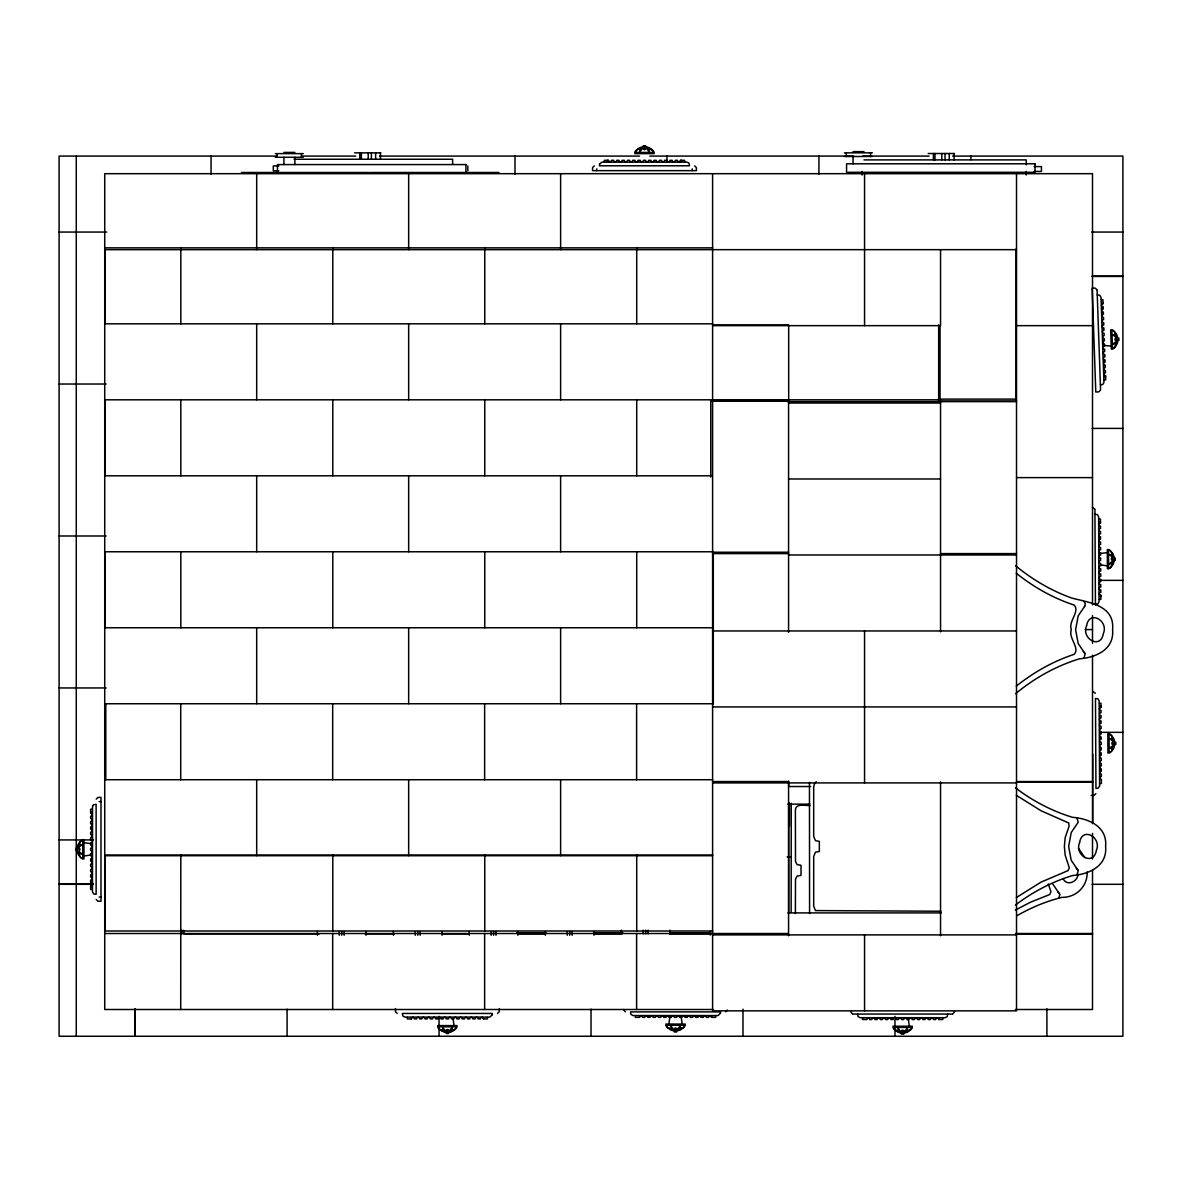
<?xml version="1.0" encoding="UTF-8"?>
<svg xmlns="http://www.w3.org/2000/svg" width="1182" height="1182" viewBox="0 0 1182 1182"><rect width="100%" height="100%" fill="white"/><g stroke="black" fill="none" stroke-linecap="round" stroke-linejoin="round"><path stroke-width="1.5" d="M1092.744 823.1L1092.744 754.352M607.4 161.077L607.43 160.324L607.4 161.402M791.26 803.213L791.142 912.401M1087.144 871.991C1087.706 886.308 1076.122 897.64 1061.938 897.345C1046.159 901.275 1031.029 907.599 1016.948 915.725M407.258 1017.392L407.258 1018.914L411.277 1018.914L411.72 1017.835M684.6 161.845L684.6 160.324L680.566 160.324L680.123 161.402M635.399 1015.855L635.399 1017.362L639.432 1017.362L639.876 1016.298M862.535 1017.998L862.535 1019.519L866.554 1019.519L867.012 1018.456M954.628 1011.615L952.825 1013.964M668.864 1024.055L669.825 1017.244M453.844 1029.788L452.159 1030.999L453.918 1029.492M1078.073 874.133C1077.659 881.669 1067.272 886.618 1063.165 878.876M1117.507 342.617L1117.33 343.164A10.786 9.131 -38.3 0 1 1115.897 345.838L1114.922 347.08A12.574 10.638 -73.7 0 1 1113.237 348.69A12.47 10.549 -73.7 0 0 1115.424 346.459M1100.501 390.075L1098.846 391.848L1095.788 392.04L1092.168 288.157L1095.226 288.127L1096.999 289.782M1113.769 562.514L1113.562 563.046A10.786 9.131 -36.6 0 1 1112.055 565.676L1111.05 566.887A12.574 10.638 -72 0 1 1109.322 568.453M1114.301 746.684L1114.109 747.231A10.786 9.131 -36.6 0 1 1112.587 749.861L1111.582 751.072A12.574 10.638 -72 0 1 1109.854 752.639A12.47 10.549 -72 0 0 1112.114 750.467M77.554 845.987L77.761 845.44A10.786 9.131 -36.3 0 1 79.283 842.825L80.302 841.614A12.574 10.638 -71.7 0 1 82.031 840.062A12.47 10.549 -71.7 0 0 79.77 842.219M1095.906 793.61L1094.192 795.338L1091.134 795.442M96.2 799.15L97.929 797.436L100.987 797.348L100.987 901.29L97.929 901.216L96.2 899.487M727.418 1010.093L725.689 1011.822M1115.099 345.912C1117.492 341.864 1114.803 346.873 1115.882 345.513M1112.099 749.314C1114.848 745.916 1110.637 752.535 1112.587 748.383M80.066 842.781L78.559 844.539L79.77 842.855M1084.529 606.469L1085.342 603.618L1084.101 601.83M1084.884 606.071L1078.206 615.792L1075.605 629.681L1078.191 643.569L1085.165 653.853L1084.101 657.561M637.364 149.449L636.758 149.966A12.574 10.638 -18.3 0 0 635.207 151.71A12.47 10.549 -18.3 0 1 637.364 149.449L637.97 148.962A10.786 9.131 -53.7 0 1 640.585 147.44L641.132 147.233M454.479 1029.788L455.085 1029.271A12.574 10.638 -18.3 0 0 456.636 1027.542A12.47 10.549 -18.3 0 1 454.479 1029.788L453.873 1030.276A10.786 9.131 -53.7 0 1 451.258 1031.812L450.711 1032.019M682.635 1028.251L683.24 1027.719A12.574 10.638 -18.3 0 0 684.792 1025.991A12.47 10.549 -18.3 0 1 682.635 1028.251L682.029 1028.739A10.786 9.131 -53.7 0 1 679.414 1030.261L678.867 1030.468M909.771 1030.409L910.362 1029.877A12.574 10.638 -18.3 0 0 911.913 1028.148A12.47 10.549 -18.3 0 1 909.771 1030.409L909.15 1030.896A10.786 9.131 -53.7 0 1 906.535 1032.418L906.003 1032.625M1101.993 304.143L1103.042 303.671L1102.909 299.637L1101.388 299.696M1016.239 686.195C1033.541 672.395 1053.103 661.255 1074.172 654.34C1080.363 647.943 1067.952 637.866 1071.335 629.666C1067.967 621.51 1080.348 611.434 1074.157 605.066C1053.103 598.166 1033.541 587.026 1016.239 573.226M1015.56 693.701C1034.413 678.158 1056.117 665.88 1079.55 658.802C1096.009 657.561 1114.419 649.391 1112.587 629.711C1114.877 605.302 1089.346 602.613 1071.956 598.122C1051.404 590.808 1032.374 579.579 1015.56 565.72M1099.393 523.596L1100.472 523.138L1100.442 519.12L1098.935 519.12M1099.925 707.782L1101.003 707.324L1100.989 703.29L1099.467 703.305M91.723 884.978L90.645 885.421L90.645 889.44L92.166 889.44M1016.313 897.581L1041.106 882.082L1068.1 870.602L1069.296 867.78L1065.174 855.177L1064.376 846.401L1065.174 837.624L1069.089 826.262L1068.764 823.012L1041.12 810.793L1016.313 795.309M1015.441 905.043C1032.61 892.026 1051.936 881.772 1072.576 875.537C1089.036 874.281 1107.445 866.125 1105.613 846.445C1107.46 826.779 1089.065 818.55 1072.591 817.323C1051.95 811.103 1032.61 800.864 1015.441 787.847M816.304 781.804L814.723 783.105L813.689 786.695L813.689 836.309L815.447 840.697L819.333 841.377L819.333 851.498L815.447 852.178L813.689 856.566L813.689 906.195L815.447 910.583L940.931 911.248M1077.127 874.296L1078.191 870.587L1071.217 860.304L1068.631 846.415L1071.232 832.512L1078.206 822.273L1077.127 818.565M1058.806 898.202L1059.885 894.493L1052.911 884.21M1015.368 910.081L1030.335 902.28L1049.779 894.508L1050.975 891.686L1048.271 884.003M594.31 165.879L592.581 167.593L592.507 170.651L696.449 170.651L696.361 167.593L694.647 165.879M497.548 1013.358L499.262 1011.644L499.351 1008.586M1100.501 553.531L1107.312 552.541M83.966 855.99L90.778 855.029M1104.801 376.822L1105.598 376.762L1104.52 376.836M1100.058 596.319L1100.856 596.275L1099.777 596.319M91.413 812.241L90.645 812.27L91.723 812.241M1097.265 294.968L1099.703 295.204L1101.003 297.273L1103.973 382.318L1102.821 384.475L1100.412 384.874M1104.18 379.88L1105.702 379.836L1105.569 375.802A1.522 1.522 0 0 1 1103.988 374.339A1.522 1.522 0 0 1 1105.451 372.773L1105.377 370.483A1.522 1.522 0 0 1 1103.811 369.02A1.522 1.522 0 0 1 1105.273 367.454L1105.2 365.179A1.522 1.522 0 0 1 1103.619 363.701A1.522 1.522 0 0 1 1105.081 362.135L1105.007 359.86A1.522 1.522 0 0 1 1103.441 358.397A1.522 1.522 0 0 1 1104.904 356.816L1104.815 354.541A1.522 1.522 0 0 1 1103.249 353.078A1.522 1.522 0 0 1 1104.712 351.512L1104.638 349.222A1.522 1.522 0 0 1 1103.057 347.759A1.522 1.522 0 0 1 1104.535 346.193L1104.446 343.918A1.522 1.522 0 0 1 1102.88 342.44A1.522 1.522 0 0 1 1104.343 340.874L1104.269 338.599A1.522 1.522 0 0 1 1102.688 337.136A1.522 1.522 0 0 1 1104.165 335.555L1104.077 333.28A1.522 1.522 0 0 1 1102.511 331.817A1.522 1.522 0 0 1 1103.973 330.236L1103.899 327.961A1.522 1.522 0 0 1 1102.318 326.498A1.522 1.522 0 0 1 1103.781 324.932L1103.707 322.642A1.522 1.522 0 0 1 1102.141 321.179A1.522 1.522 0 0 1 1103.604 319.613L1103.515 317.337A1.522 1.522 0 0 1 1101.949 315.875A1.522 1.522 0 0 1 1103.412 314.294L1103.338 312.018A1.522 1.522 0 0 1 1101.772 310.556A1.522 1.522 0 0 1 1103.234 308.975L1103.146 306.699A1.522 1.522 0 0 1 1101.58 305.237A1.522 1.522 0 0 1 1103.042 303.671M1094.946 514.273L1097.384 514.598L1098.61 516.697L1099.053 601.786L1097.856 603.899L1095.418 604.238M1099.349 599.363L1100.87 599.348L1100.841 595.329A1.522 1.522 0 0 1 1099.319 593.807A1.522 1.522 0 0 1 1100.826 592.285L1100.826 590.01A1.522 1.522 0 0 1 1099.29 588.488A1.522 1.522 0 0 1 1100.797 586.966L1100.797 584.691A1.522 1.522 0 0 1 1099.26 583.169A1.522 1.522 0 0 1 1100.782 581.647L1100.767 579.372A1.522 1.522 0 0 1 1099.23 577.85A1.522 1.522 0 0 1 1100.752 576.328L1100.737 574.053A1.522 1.522 0 0 1 1099.201 572.531A1.522 1.522 0 0 1 1100.723 571.009L1100.708 568.734A1.522 1.522 0 0 1 1099.186 567.212A1.522 1.522 0 0 1 1100.693 565.69L1100.678 563.415A1.522 1.522 0 0 1 1099.157 561.893A1.522 1.522 0 0 1 1100.664 560.371L1100.649 558.096A1.522 1.522 0 0 1 1099.127 556.574A1.522 1.522 0 0 1 1100.634 555.052L1100.619 552.777A1.522 1.522 0 0 1 1099.097 551.255A1.522 1.522 0 0 1 1100.605 549.733L1100.59 547.458A1.522 1.522 0 0 1 1099.068 545.936A1.522 1.522 0 0 1 1100.575 544.414L1100.575 542.139A1.522 1.522 0 0 1 1099.038 540.617A1.522 1.522 0 0 1 1100.545 539.095L1100.545 536.82A1.522 1.522 0 0 1 1099.009 535.313A1.522 1.522 0 0 1 1100.531 533.776L1100.516 531.501A1.522 1.522 0 0 1 1098.979 529.994A1.522 1.522 0 0 1 1100.501 528.457L1100.486 526.182A1.522 1.522 0 0 1 1098.965 524.675A1.522 1.522 0 0 1 1100.472 523.138M1099.925 706.348L1101.003 706.334M1099.881 783.548L1101.402 783.533L1101.388 779.499A1.522 1.522 0 0 1 1099.851 777.992A1.522 1.522 0 0 1 1101.358 776.471L1101.358 774.195A1.522 1.522 0 0 1 1099.821 772.673A1.522 1.522 0 0 1 1101.343 771.152L1101.329 768.876A1.522 1.522 0 0 1 1099.792 767.354A1.522 1.522 0 0 1 1101.314 765.833L1101.299 763.557A1.522 1.522 0 0 1 1099.762 762.035A1.522 1.522 0 0 1 1101.284 760.514L1101.269 758.238A1.522 1.522 0 0 1 1099.748 756.716A1.522 1.522 0 0 1 1101.255 755.195L1101.24 752.919A1.522 1.522 0 0 1 1099.718 751.397A1.522 1.522 0 0 1 1101.225 749.876L1101.21 747.6A1.522 1.522 0 0 1 1099.688 746.078A1.522 1.522 0 0 1 1101.196 744.557L1101.181 742.281A1.522 1.522 0 0 1 1099.659 740.759A1.522 1.522 0 0 1 1101.166 739.238L1101.151 736.962A1.522 1.522 0 0 1 1099.629 735.44A1.522 1.522 0 0 1 1101.136 733.919L1101.136 731.643A1.522 1.522 0 0 1 1099.6 730.121A1.522 1.522 0 0 1 1101.107 728.6L1101.107 726.324A1.522 1.522 0 0 1 1099.57 724.802A1.522 1.522 0 0 1 1101.092 723.281L1101.077 721.005A1.522 1.522 0 0 1 1099.541 719.483A1.522 1.522 0 0 1 1101.063 717.962L1101.048 715.686A1.522 1.522 0 0 1 1099.526 714.164A1.522 1.522 0 0 1 1101.033 712.643L1101.018 710.367A1.522 1.522 0 0 1 1099.496 708.845A1.522 1.522 0 0 1 1101.003 707.324M643.274 145.741L645.682 145.741M642.048 146.952L646.909 146.952M853.035 151.636L863.968 151.636M283.931 152.419L294.865 152.419M634.749 152.419L654.207 152.419M354.57 152.862L380.826 152.862M844.421 152.847L872.39 152.847M275.317 153.63L303.286 153.63M634.749 153.63L654.207 153.63M928.195 153.512L954.435 153.512M276.913 156.083L59.1 156.083L59.1 1036.259L1122.9 1036.259L1122.9 156.083L952.515 156.083M302.607 156.083L355.708 156.083M379.511 156.083L639.506 156.083M649.79 156.083L853.714 156.083M862.624 156.083L929.082 156.083M844.421 156.497L872.39 156.497M275.317 157.28L303.286 157.28M294.037 159.245L452.632 159.245L452.632 164.254M863.968 159.895L1026.242 159.895L1026.242 164.919M680.566 160.324A1.522 1.522 0 0 1 679.044 161.845A1.522 1.522 0 0 1 677.522 160.324L675.247 160.324A1.522 1.522 0 0 1 673.725 161.845A1.522 1.522 0 0 1 672.203 160.324L669.928 160.324A1.522 1.522 0 0 1 668.406 161.845A1.522 1.522 0 0 1 666.884 160.324L664.609 160.324A1.522 1.522 0 0 1 663.087 161.845A1.522 1.522 0 0 1 661.565 160.324L659.29 160.324A1.522 1.522 0 0 1 657.768 161.845A1.522 1.522 0 0 1 656.246 160.324L653.971 160.324A1.522 1.522 0 0 1 652.449 161.845A1.522 1.522 0 0 1 650.927 160.324L648.652 160.324A1.522 1.522 0 0 1 647.13 161.845A1.522 1.522 0 0 1 645.608 160.324L643.333 160.324A1.522 1.522 0 0 1 641.811 161.845A1.522 1.522 0 0 1 640.289 160.324L638.014 160.324A1.522 1.522 0 0 1 636.492 161.845A1.522 1.522 0 0 1 634.97 160.324L632.695 160.324A1.522 1.522 0 0 1 631.173 161.845A1.522 1.522 0 0 1 629.651 160.324L627.376 160.324A1.522 1.522 0 0 1 625.854 161.845A1.522 1.522 0 0 1 624.332 160.324L622.057 160.324A1.522 1.522 0 0 1 620.535 161.845A1.522 1.522 0 0 1 619.028 160.324L616.738 160.324A1.522 1.522 0 0 1 615.216 161.845A1.522 1.522 0 0 1 613.709 160.324L611.419 160.324A1.522 1.522 0 0 1 609.897 161.845A1.522 1.522 0 0 1 608.39 160.324L604.357 160.324L604.357 161.845M278.819 165.938L273.308 165.938L273.308 170.799L278.819 170.799M1034.102 166.588L1041.445 166.588L1041.445 171.449L1034.102 171.449M241.453 172.483L369.434 172.483M370.897 172.483L498.878 172.483M59.1 232.056L106.705 232.056M1091.74 232.056L1122.9 232.056M712.702 247.851L104.843 247.851L104.843 323.824M104.725 249.668L1016.52 249.668M1092.138 276.13L1122.9 276.13M1092.138 276.44L1122.9 276.44M104.725 323.824L712.702 323.824M712.702 324.902L788.689 324.902L788.689 400.875L712.702 400.875M712.598 325.656L940.547 325.656L940.547 249.668M1016.52 325.656L1092.508 325.656M59.1 384.032L106.144 384.032M104.725 399.812L940.65 399.812M712.598 400.27L788.571 400.27L788.571 632.326M786.739 401.023L710.766 401.023L710.766 477.011M940.547 401.023L1016.52 401.023M787.655 401.629L1016.52 401.629M788.571 403.003L940.547 403.003M1092.138 428.401L1122.9 428.401M104.725 475.799L710.899 475.799M1016.52 477.617L1092.508 477.617M788.571 478.976L940.547 478.976M59.1 535.993L106.144 535.993M104.725 551.772L712.702 551.772M712.598 552.23L788.571 552.23M712.598 553.604L788.571 553.604M940.547 553.604L1016.52 553.604M788.571 554.964L1016.52 554.964M1099.378 580.362L1122.9 580.362M104.725 627.76L712.702 627.76M1085.268 629.578L1092.508 629.578M712.598 630.952L1016.52 630.952M59.1 687.954L106.144 687.954M104.725 703.748L712.598 703.748M712.598 706.925L1016.52 706.925M1101.196 732.338L1122.9 732.338M104.725 779.721L712.598 779.721M712.598 781.553L788.571 781.553L788.571 935.789M1016.52 781.553L1092.508 781.553M1016.52 782.159L1092.508 782.159M712.598 782.912L1016.52 782.912M810.66 786.532L788.689 786.532L788.689 781.095M99.155 801.603L100.987 801.603M787.862 804.144L809.788 804.144M809.98 805.533C805.297 805.828 795.191 802.8 795.383 810.601L795.501 861.53L797.141 864.603L801.012 865.283L801.012 875.404L797.141 876.084L795.501 879.157L795.383 913.553M92.166 809.212L90.645 809.212L90.645 813.231A1.522 1.522 0 0 1 92.166 814.753A1.522 1.522 0 0 1 90.645 816.274L90.645 818.55A1.522 1.522 0 0 1 92.166 820.072A1.522 1.522 0 0 1 90.645 821.593L90.645 823.869A1.522 1.522 0 0 1 92.166 825.391A1.522 1.522 0 0 1 90.645 826.912L90.645 829.188A1.522 1.522 0 0 1 92.166 830.71A1.522 1.522 0 0 1 90.645 832.231L90.645 834.507A1.522 1.522 0 0 1 92.166 836.029A1.522 1.522 0 0 1 90.645 837.55L90.645 839.826A1.522 1.522 0 0 1 92.166 841.348A1.522 1.522 0 0 1 90.645 842.869L90.645 845.145A1.522 1.522 0 0 1 92.166 846.667A1.522 1.522 0 0 1 90.645 848.188L90.645 850.464A1.522 1.522 0 0 1 92.166 851.986A1.522 1.522 0 0 1 90.645 853.507L90.645 855.783A1.522 1.522 0 0 1 92.166 857.305A1.522 1.522 0 0 1 90.645 858.826L90.645 861.102A1.522 1.522 0 0 1 92.166 862.624A1.522 1.522 0 0 1 90.645 864.145L90.645 866.421A1.522 1.522 0 0 1 92.166 867.943A1.522 1.522 0 0 1 90.645 869.464L90.645 871.74A1.522 1.522 0 0 1 92.166 873.262A1.522 1.522 0 0 1 90.645 874.783L90.645 877.059A1.522 1.522 0 0 1 92.166 878.581A1.522 1.522 0 0 1 90.645 880.102L90.645 882.378A1.522 1.522 0 0 1 92.166 883.9A1.522 1.522 0 0 1 90.645 885.421M59.1 839.929L93.467 839.929M712.702 855.014L104.843 855.014L104.843 931.002L712.702 931.002M104.725 855.709L712.598 855.709M787.182 856.773L790.802 856.773M787.64 856.861L791.305 856.861M59.1 884.003L93.467 884.003M59.1 884.299L93.467 884.299M1092.138 884.299L1122.9 884.299M91.723 886.411L90.645 886.411L91.442 886.411M99.155 897.035L100.987 897.035M787.921 912.903L941.374 912.903M516.667 932.834L545.951 932.834M593.556 932.834L622.855 932.834M670.46 932.834L710.737 932.834M104.725 933.514L788.571 933.514M1015.604 933.514L1092.508 933.514M319.273 933.913L183.786 933.913L183.786 930.293M365.046 933.913L394.345 933.913M441.95 933.913L469.402 933.913M517.598 933.913L545.065 933.913M594.502 933.913L621.968 933.913M669.573 933.913L711.682 933.913M1016.52 934.12L1092.508 934.12M712.598 934.888L1016.52 934.888M713.5 1009.502L104.725 1009.502L104.725 173.68L1092.508 173.68L1092.508 604.859M1015.412 1009.502L1092.508 1009.502L1092.508 870.041M853.108 1014.053L952.19 1014.053M639.432 1017.362A1.522 1.522 0 0 1 640.954 1015.855A1.522 1.522 0 0 1 642.476 1017.362L644.751 1017.362A1.522 1.522 0 0 1 646.273 1015.855A1.522 1.522 0 0 1 647.795 1017.362L650.07 1017.362A1.522 1.522 0 0 1 651.592 1015.855A1.522 1.522 0 0 1 653.114 1017.362L655.389 1017.362A1.522 1.522 0 0 1 656.911 1015.855A1.522 1.522 0 0 1 658.433 1017.362L660.708 1017.362A1.522 1.522 0 0 1 662.23 1015.855A1.522 1.522 0 0 1 663.752 1017.362L666.027 1017.362A1.522 1.522 0 0 1 667.549 1015.855A1.522 1.522 0 0 1 669.071 1017.362L671.346 1017.362A1.522 1.522 0 0 1 672.868 1015.855A1.522 1.522 0 0 1 674.39 1017.362L676.665 1017.362A1.522 1.522 0 0 1 678.187 1015.855A1.522 1.522 0 0 1 679.709 1017.362L681.984 1017.362A1.522 1.522 0 0 1 683.506 1015.855A1.522 1.522 0 0 1 685.028 1017.362L687.303 1017.362A1.522 1.522 0 0 1 688.825 1015.855A1.522 1.522 0 0 1 690.347 1017.362L692.622 1017.362A1.522 1.522 0 0 1 694.144 1015.855A1.522 1.522 0 0 1 695.666 1017.362L697.941 1017.362A1.522 1.522 0 0 1 699.463 1015.855A1.522 1.522 0 0 1 700.985 1017.362L703.26 1017.362A1.522 1.522 0 0 1 704.782 1015.855A1.522 1.522 0 0 1 706.304 1017.362L708.579 1017.362A1.522 1.522 0 0 1 710.101 1015.855A1.522 1.522 0 0 1 711.608 1017.362L715.642 1017.362L715.642 1015.855M411.277 1018.914A1.522 1.522 0 0 1 412.799 1017.392A1.522 1.522 0 0 1 414.321 1018.914L416.596 1018.914A1.522 1.522 0 0 1 418.118 1017.392A1.522 1.522 0 0 1 419.64 1018.914L421.915 1018.914A1.522 1.522 0 0 1 423.437 1017.392A1.522 1.522 0 0 1 424.959 1018.914L427.234 1018.914A1.522 1.522 0 0 1 428.756 1017.392A1.522 1.522 0 0 1 430.278 1018.914L432.553 1018.914A1.522 1.522 0 0 1 434.075 1017.392A1.522 1.522 0 0 1 435.597 1018.914L437.872 1018.914A1.522 1.522 0 0 1 439.394 1017.392A1.522 1.522 0 0 1 440.916 1018.914L443.191 1018.914A1.522 1.522 0 0 1 444.713 1017.392A1.522 1.522 0 0 1 446.235 1018.914L448.51 1018.914A1.522 1.522 0 0 1 450.032 1017.392A1.522 1.522 0 0 1 451.554 1018.914L453.829 1018.914A1.522 1.522 0 0 1 455.351 1017.392A1.522 1.522 0 0 1 456.873 1018.914L459.148 1018.914A1.522 1.522 0 0 1 460.67 1017.392A1.522 1.522 0 0 1 462.192 1018.914L464.467 1018.914A1.522 1.522 0 0 1 465.989 1017.392A1.522 1.522 0 0 1 467.511 1018.914L469.786 1018.914A1.522 1.522 0 0 1 471.308 1017.392A1.522 1.522 0 0 1 472.83 1018.914L475.105 1018.914A1.522 1.522 0 0 1 476.627 1017.392A1.522 1.522 0 0 1 478.149 1018.914L480.424 1018.914A1.522 1.522 0 0 1 481.946 1017.392A1.522 1.522 0 0 1 483.468 1018.914L487.486 1018.914L487.486 1017.392M866.554 1019.519A1.522 1.522 0 0 1 868.076 1017.998A1.522 1.522 0 0 1 869.597 1019.519L871.873 1019.519A1.522 1.522 0 0 1 873.395 1017.998A1.522 1.522 0 0 1 874.916 1019.519L877.192 1019.519A1.522 1.522 0 0 1 878.714 1017.998A1.522 1.522 0 0 1 880.235 1019.519L882.511 1019.519A1.522 1.522 0 0 1 884.033 1017.998A1.522 1.522 0 0 1 885.554 1019.519L887.83 1019.519A1.522 1.522 0 0 1 889.352 1017.998A1.522 1.522 0 0 1 890.873 1019.519L893.149 1019.519A1.522 1.522 0 0 1 894.671 1017.998A1.522 1.522 0 0 1 896.192 1019.519L898.468 1019.519A1.522 1.522 0 0 1 899.99 1017.998A1.522 1.522 0 0 1 901.511 1019.519L903.787 1019.519A1.522 1.522 0 0 1 905.309 1017.998A1.522 1.522 0 0 1 906.83 1019.519L909.106 1019.519A1.522 1.522 0 0 1 910.628 1017.998A1.522 1.522 0 0 1 912.149 1019.519L914.425 1019.519A1.522 1.522 0 0 1 915.947 1017.998A1.522 1.522 0 0 1 917.468 1019.519L919.744 1019.519A1.522 1.522 0 0 1 921.266 1017.998A1.522 1.522 0 0 1 922.787 1019.519L925.063 1019.519A1.522 1.522 0 0 1 926.585 1017.998A1.522 1.522 0 0 1 928.106 1019.519L930.382 1019.519A1.522 1.522 0 0 1 931.904 1017.998A1.522 1.522 0 0 1 933.425 1019.519L935.701 1019.519A1.522 1.522 0 0 1 937.223 1017.998A1.522 1.522 0 0 1 938.744 1019.519L942.778 1019.519L942.778 1017.998M665.791 1024.055L685.25 1024.055M665.791 1025.267L685.25 1025.267M437.65 1025.607L457.094 1025.607M892.927 1026.212L912.371 1026.212M437.65 1026.818L457.094 1026.818M892.927 1027.424L912.371 1027.424M673.09 1030.748L677.951 1030.748M674.316 1031.96L676.725 1031.96M444.949 1032.285L449.81 1032.285M900.226 1032.891L905.087 1032.891M446.161 1033.511L448.584 1033.511M901.452 1034.117L903.861 1034.117M1101.003 706.363L1100.235 706.348M1105.569 375.802L1104.476 375.403M1102.673 345.262L1111.213 346.163M1092.478 507.3L1094.842 509.087M1100.841 595.329L1099.777 594.886M1093.01 691.485L1095.374 693.273M1101.388 779.499L1100.309 779.071M90.645 813.231L91.723 813.674M1100.56 564.937L1107.386 565.853M83.966 842.663L90.778 843.623M79.77 855.783L78.559 854.113L79.357 855.62M647.825 147.233L648.357 147.425A10.786 9.131 53.7 0 1 650.972 148.962L652.183 149.966A12.574 10.638 18.3 0 1 653.735 151.71A12.47 10.549 18.3 0 0 651.592 149.449M899.31 1032.625L898.763 1032.418A10.786 9.131 53.7 0 1 896.148 1030.896L894.937 1029.877A12.574 10.638 18.3 0 1 893.385 1028.148A12.47 10.549 18.3 0 0 895.542 1030.409M672.174 1030.468L671.642 1030.261A10.786 9.131 53.7 0 1 669.027 1028.739L667.815 1027.719A12.574 10.638 18.3 0 1 666.264 1025.991A12.47 10.549 18.3 0 0 668.406 1028.251M444.033 1032.019L443.486 1031.812A10.786 9.131 53.7 0 1 440.871 1030.29L439.66 1029.271A12.574 10.638 18.3 0 1 438.108 1027.542A12.47 10.549 18.3 0 0 440.265 1029.788M1112.454 737.066C1110.578 736.933 1114.656 740.035 1112.528 737.169M852.488 1013.964L850.685 1011.615M625.352 1011.822L623.549 1009.472M397.196 1013.358L395.482 1011.644L395.394 1008.586M442.319 1030.216C438.832 1028.118 443.087 1032.285 442.334 1030.276M651.031 149.745L649.258 148.238L650.942 149.449M668.968 1027.941L670.741 1029.463L669.056 1028.251M1114.922 332.245L1114.375 331.669A12.574 10.638 69.7 0 0 1112.602 330.177A12.47 10.549 69.7 0 1 1114.922 332.245L1115.439 332.836A10.786 9.131 34.3 0 1 1117.049 335.392L1117.271 335.939M1084.884 653.336L1083.318 651.592M1077.91 870.07L1076.344 868.327M1059.604 893.961L1058.038 892.233M1078.486 848.41L1084.943 857.689M1111.494 552.068L1110.962 551.462A12.574 10.638 71.4 0 0 1109.233 549.925A12.47 10.549 71.4 0 1 1111.494 552.068L1111.996 552.674A10.786 9.131 36 0 1 1113.533 555.274L1113.739 555.821M1112.026 736.253L1111.508 735.647A12.574 10.638 71.4 0 0 1109.765 734.111A12.47 10.549 71.4 0 1 1112.04 736.253L1112.528 736.859A10.786 9.131 36 0 1 1114.065 739.459L1114.271 740.006M79.77 856.433L80.302 857.039A12.574 10.638 71.7 0 0 82.031 858.59A12.47 10.549 71.7 0 1 79.77 856.433L79.283 855.827A10.786 9.131 36.3 0 1 77.761 853.212L77.554 852.665M608.833 161.402L608.39 160.324M938.301 1018.456L938.744 1019.519M711.165 1016.298L711.608 1017.362M483.024 1017.835L483.468 1018.914M908.352 1019.401L909.313 1026.212M681.231 1017.244L682.177 1024.055M453.075 1018.795L454.036 1025.607M681.556 161.077L681.526 160.324L681.556 161.402M809.581 913.583L809.463 782.44M1118.837 338.022L1118.926 340.431M1117.581 336.84L1117.758 341.701M1111.863 329.734L1112.543 349.178M1110.652 329.778L1111.331 349.222M1097.103 290.417L1100.56 389.439M1115.247 557.948L1115.247 560.357M1115.778 742.133L1115.793 744.542M1114.02 556.737L1114.05 561.598M1114.552 740.907L1114.582 745.783M1108.509 549.467L1108.613 568.911M1109.041 733.653L1109.144 753.097M1107.298 549.467L1107.401 568.926M1107.83 733.653L1107.933 753.111M1094.931 509.723L1095.433 605.125M1092.508 615.556L1092.508 643.318M1092.508 655.212L1092.508 823.662M1092.508 833.428L1092.508 859.063M1046.912 1008.807L1046.912 1036.259M1026.242 171.449L1026.242 174.995M1016.52 173.68L1016.52 1010.861L712.598 1010.861L712.598 173.68M1016.032 248.988L1016.032 399.117L940.045 399.117L940.045 325.892M970.895 156.083L970.895 159.703M954.066 153.512L954.066 159.895M949.264 153.512L949.264 159.895M947.639 1014.053L947.314 1016.49L945.201 1017.702L860.097 1017.702L857.999 1016.49L857.674 1014.053M945.039 153.512L945.039 159.895M941.818 153.512L941.818 159.895M940.547 401.629L940.547 631.868M940.547 781.996L940.547 935.789M938.671 324.902L938.671 400.875M934.962 153.512L934.962 159.895M933.411 153.512L933.411 159.895M894.951 1016.372L894.951 1036.259M870.513 152.847L870.513 156.497M864.559 173.68L864.559 325.656M864.559 630.952L864.559 782.912M864.559 934.888L864.559 1010.861M862.121 171.449L862.121 174.995M853.035 156.497L853.035 163.796M846.297 152.847L846.297 156.497M818.934 156.083L818.934 174.168M788.689 802.445L788.689 913.612M742.99 1009.133L742.99 1036.259M713.307 552.467L713.307 704.428M710.264 931.401L710.264 935.08M692.194 168.834L692.194 170.651M669.987 930.131L669.987 933.81M666.958 156.083L666.958 161.506M648.105 930.131L648.105 933.81M645.682 930.131L645.682 933.81M643.244 930.131L643.244 933.81M636.714 247.851L636.714 323.824M636.714 399.812L636.714 475.799M636.714 551.772L636.714 627.76M636.714 855.014L636.714 931.002M636.61 703.748L636.61 779.721M636.61 933.514L636.61 1009.502M621.363 930.131L621.363 933.81M596.762 168.834L596.762 170.651M594.014 931.564L594.014 935.243M591.015 1009.133L591.015 1036.259M572.132 931.564L572.132 935.243M569.694 931.564L569.694 935.243M567.271 931.564L567.271 935.243M560.623 173.68L560.623 249.668M560.623 323.824L560.623 399.812M560.623 475.799L560.623 551.772M560.623 627.76L560.623 703.748M560.623 779.721L560.623 855.709M545.375 931.564L545.375 935.243M517.879 931.564L517.879 935.243M514.997 156.083L514.997 174.168M495.997 931.564L495.997 935.243M493.559 931.564L493.559 935.243M491.136 931.564L491.136 935.243M484.753 247.851L484.753 323.824M484.753 399.812L484.753 475.799M484.753 551.772L484.753 627.76M484.635 703.748L484.635 779.721M484.753 855.014L484.753 931.002M484.635 933.514L484.635 1009.502M469.254 931.564L469.254 935.243M467.821 165.938L467.821 170.799M442.038 931.564L442.038 935.243M439.054 1016.372L439.054 1036.259M420.157 931.564L420.157 935.243M417.734 931.564L417.734 935.243M415.296 931.564L415.296 935.243M408.662 173.68L408.662 249.668M408.662 323.824L408.662 399.812M408.662 475.799L408.662 551.772M408.662 627.76L408.662 703.748M408.662 779.721L408.662 855.709M393.414 931.564L393.414 935.243M380.441 152.862L380.441 159.245M375.64 152.862L375.64 159.245M371.414 152.862L371.414 159.245M368.208 152.862L368.208 159.245M366.065 931.564L366.065 935.243M361.352 152.862L361.352 159.245M359.801 152.862L359.801 159.245M344.184 931.564L344.184 935.243M341.746 931.564L341.746 935.243M339.308 931.564L339.308 935.243M332.792 247.851L332.792 323.824M332.792 399.812L332.792 475.799M332.792 551.772L332.792 627.76M332.674 703.748L332.674 779.721M332.792 855.014L332.792 931.002M332.674 933.514L332.674 1009.502M317.426 931.564L317.426 935.243M301.41 153.63L301.41 157.28M294.865 157.28L294.865 164.579M287.093 1009.133L287.093 1036.259M283.931 157.28L283.931 164.579M277.194 153.63L277.194 157.28M256.686 173.68L256.686 249.668M256.686 323.824L256.686 399.812M256.686 475.799L256.686 551.772M256.686 627.76L256.686 703.748M256.686 779.721L256.686 855.709M211.061 156.083L211.061 174.168M181.821 930.101L181.821 933.765M180.816 247.851L180.816 323.824M180.816 399.812L180.816 475.799M180.816 551.772L180.816 627.76M180.713 703.748L180.713 779.721M180.816 855.014L180.713 1009.502M135.117 1009.133L135.117 1036.259M135.088 1008.807L135.088 1036.259M105.789 703.748L105.789 779.721M104.843 399.812L104.843 475.799M104.843 551.772L104.843 627.76M83.966 839.604L83.966 859.048M82.755 839.604L82.755 859.048M77.273 846.888L77.273 851.749M76.269 156.083L76.269 1036.259M76.062 848.115L76.062 850.538M1111.568 566.281A12.47 10.549 -72 0 1 1109.322 568.453M484.428 1018.529L484.428 1018.529M1086.553 625.884C1081.013 638.576 1100.664 650.041 1103.367 633.508C1108.908 620.816 1089.243 609.351 1086.553 625.884M1079.58 842.618C1074.039 855.31 1093.69 866.775 1096.394 850.227C1101.934 837.536 1082.269 826.07 1079.58 842.618M1099.585 785.971L1098.388 788.084L1095.95 788.424L1095.492 698.459L1097.915 698.769L1099.142 700.882L1099.585 785.971M92.551 806.139L92.477 891.878L93.688 893.976L96.126 894.301L96.126 804.336L93.688 804.661L92.551 806.139M599.57 163.943L599.496 165.79L689.461 165.79L689.136 163.367L687.023 162.141L601.919 162.141L599.57 163.943M492.362 1014.658L489.924 1017.096L404.82 1017.096L402.722 1015.87L402.397 1013.447L492.362 1013.447L492.362 1014.658M720.503 1013.107L718.08 1015.545L632.976 1015.545L630.863 1014.333L630.538 1011.895L720.503 1011.895L720.503 1013.107M638.014 149.449L639.684 148.238L638.014 149.449M682.073 1027.941L680.315 1029.463L682.073 1027.941M909.194 1030.098L907.436 1031.62L909.194 1030.098M640.201 149.183L640.112 149.449A12.47 7.077 52.1 0 0 639.846 151.71A12.47 3.472 -58.2 0 1 641.723 149.449L642.358 147.425A10.786 8.584 58.7 0 0 640.393 148.962L640.201 149.183M451.731 1029.788L451.45 1030.276A10.786 8.584 58.7 0 1 449.485 1031.812L450.12 1029.788A12.47 3.472 -58.2 0 0 452.012 1027.527A12.47 7.077 52.1 0 1 451.731 1029.788M679.886 1028.251L679.606 1028.739A10.786 8.584 58.7 0 1 677.641 1030.261L678.276 1028.251A12.47 3.472 -58.2 0 0 680.152 1025.991A12.47 7.077 52.1 0 1 679.886 1028.251M907.008 1030.409L906.727 1030.896A10.786 8.584 58.7 0 1 904.762 1032.418L905.412 1030.409A12.47 3.472 -58.2 0 0 907.288 1028.148A12.47 7.077 52.1 0 1 907.008 1030.409M1117.448 340.948L1117.256 341.406A10.786 8.584 29.3 0 1 1115.808 343.415L1115.335 343.711A12.47 7.077 35.9 0 1 1113.075 344.065A12.47 3.472 -33.8 0 0 1115.276 342.1L1117.448 340.948M1113.769 560.829L1113.562 561.287A10.786 8.584 31 0 1 1112.04 563.253L1111.553 563.533A12.47 7.077 37.6 0 1 1109.307 563.814A12.47 3.472 -32.1 0 0 1111.553 561.923L1113.769 560.829M1114.301 745.015L1114.094 745.458A10.786 8.584 31 0 1 1112.587 747.438L1112.099 747.718A12.47 7.077 37.6 0 1 1109.839 747.999A12.47 3.472 -32.1 0 0 1112.085 746.108L1114.301 745.015M1111.981 564.228C1109.78 567.655 1114.109 563.637 1112.055 564.213M77.761 847.213L79.77 846.578A12.47 3.472 -31.8 0 1 82.031 844.687A12.47 7.077 37.9 0 0 79.77 844.967L79.283 845.248A10.786 8.584 31.3 0 0 77.761 847.213M1115.542 338.096L1114.877 339.367C1115.483 341.938 1117.182 338.909 1115.542 338.096M1111.952 557.934L1111.228 559.175C1111.715 561.716 1113.547 558.923 1112.026 558.022M1112.484 742.119L1111.774 743.36C1112.306 745.945 1114.094 742.976 1112.484 742.119M78.839 848.839L79.357 850.567L80.066 849.326L79.357 848.085L78.839 848.839M643.333 148.962L644.471 149.745C647.071 149.287 644.205 147.425 643.333 148.962M448.613 1030.216C447.742 1031.812 444.787 1030.01 447.372 1029.492L448.613 1030.216M676.769 1028.665C675.956 1030.231 673.031 1028.591 675.528 1027.941L676.769 1028.665M903.89 1030.822C903.018 1032.418 900.063 1030.615 902.649 1030.098L903.89 1030.822M1103.013 302.681L1102.245 302.71L1103.013 302.71M1100.457 522.149L1099.703 522.163L1100.457 522.178M1035.018 163.796L846.578 163.796L846.578 172.306L1035.018 172.306L1035.018 163.796M465.915 164.579L277.475 164.579L277.475 173.089L465.915 173.089L465.915 164.579M1114.951 332.896L1116.222 334.521L1114.951 332.896M1111.508 552.718L1112.72 554.373L1111.508 552.718M1115.291 335.082L1115.025 334.994A12.47 7.077 -39.9 0 0 1112.75 334.801A12.47 3.472 29.8 0 1 1115.084 336.604L1117.108 337.166A10.786 8.584 -33.3 0 0 1115.527 335.26L1115.291 335.082M1111.774 554.905L1111.508 554.816A12.47 7.077 -38.2 0 0 1109.248 554.55A12.47 3.472 31.5 0 1 1111.523 556.427L1113.533 557.047A10.786 8.584 -31.6 0 0 1112.011 555.097L1111.774 554.905M1112.306 739.09L1112.04 739.001A12.47 7.077 -38.2 0 0 1109.78 738.735A12.47 3.472 31.5 0 1 1112.055 740.612L1114.065 741.232A10.786 8.584 -31.6 0 0 1112.543 739.282L1112.306 739.09M79.77 853.685L79.283 853.404A10.786 8.584 -31.3 0 1 77.761 851.439L79.77 852.074A12.47 3.472 31.8 0 0 82.031 853.951A12.47 7.077 -37.9 0 1 79.77 853.685M646.598 147.425L647.234 149.449A12.47 3.472 58.2 0 1 649.11 151.71A12.47 7.077 -52.1 0 0 648.829 149.449L648.549 148.962A10.786 8.584 -58.7 0 0 646.598 147.44M900.979 1032.625L900.536 1032.418A10.786 8.584 -58.7 0 1 898.571 1030.896L898.29 1030.409A12.47 7.077 -52.1 0 1 898.024 1028.148A12.47 3.472 58.2 0 0 899.901 1030.409L900.979 1032.625M673.858 1030.468L673.4 1030.261A10.786 8.584 -58.7 0 1 671.45 1028.739L671.169 1028.251A12.47 7.077 -52.1 0 1 670.888 1025.991A12.47 3.472 58.2 0 0 672.765 1028.251L673.858 1030.468M445.703 1032.019L445.259 1031.812A10.786 8.584 -58.7 0 1 443.294 1030.29L443.014 1029.788A12.47 7.077 -52.1 0 1 442.748 1027.527A12.47 3.472 58.2 0 0 444.624 1029.788L445.703 1032.019M897.596 1030.822C894.109 1028.576 898.305 1033.053 897.596 1030.822M410.317 1018.529L410.317 1018.529M789.399 826.381L789.399 803.213L789.295 826.381"/></g></svg>
